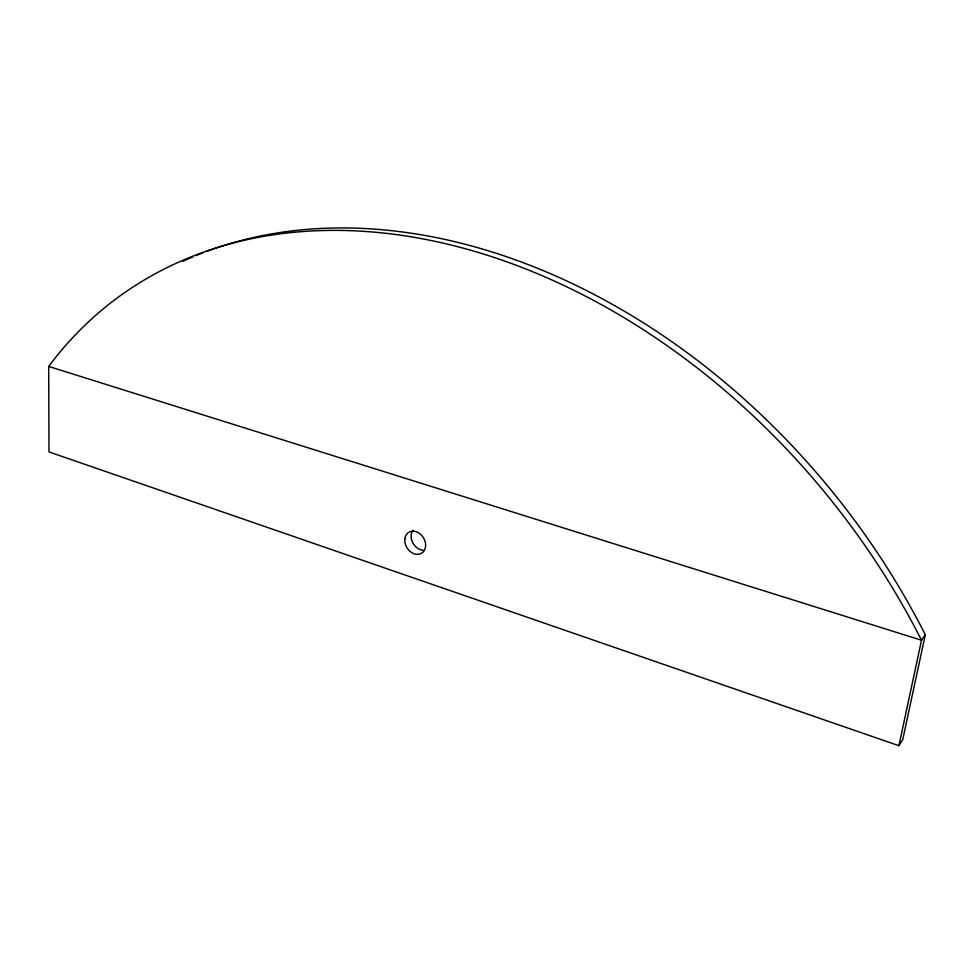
<?xml version="1.0" encoding="UTF-8"?>
<svg xmlns="http://www.w3.org/2000/svg" width="974" height="974" viewBox="0 0 974 974"><rect width="100%" height="100%" fill="white"/><g stroke="black" fill="none" stroke-linecap="round" stroke-linejoin="round"><path stroke-width="1.46" d="M48.7 366.443A603.308 442.452 51.1 0 1 921.514 640.235L48.7 366.443L48.992 451.924L898.892 745.694L921.514 640.235L925.3 634.756A599.655 441.356 51.1 0 0 206.926 251.292M925.3 634.756L902.74 739.619L898.892 745.694M182.759 261.324A599.655 441.356 51.1 0 1 193.339 256.673M196.018 255.553A599.655 441.356 51.1 0 1 202.811 252.85M423.24 550.225A12.187 9.63 57.8 0 1 412.708 542.688A12.187 9.63 57.8 0 1 413 530.282M404.794 539.243A12.26 9.655 57.9 0 0 419.551 554.084A12.26 9.655 57.9 0 0 421.267 534.97A12.26 9.655 57.9 0 0 404.794 539.243"/></g></svg>
